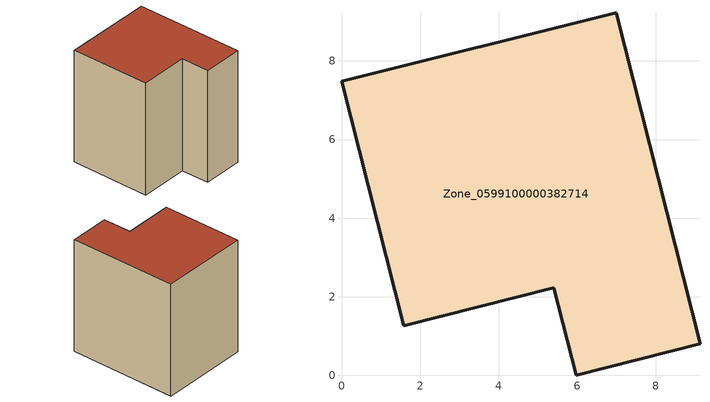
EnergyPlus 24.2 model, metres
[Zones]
Zone_0599100000382714
 floor ground (C_G): 5.41,2.23 1.58,1.26 0,7.49 6.99,9.23 9.12,0.8 5.97,0 z0
 wall outside (C_F): 6.99,9.23 0,7.49 1.58,1.26 5.41,2.23 5.97,0 9.12,0.8 6.99,9.23 z0:9.27
 roof outside (C_R): 5.97,0 9.12,0.8 6.99,9.23 0,7.49 1.58,1.26 5.41,2.23 z9.27
[BUILDING]
Pand.0599100000382714: North Axis=0; Terrain=City; Loads Convergence Tolerance Value=0.04; Temperature Convergence Tolerance Value=0.4; Solar Distribution=FullExterior; Maximum Number of Warmup Days=25; Minimum Number of Warmup Days=1
[Site:Location]
Rotterdam.The.Hague.AP_ZH_NLD Design_Conditions: Latitude=51.96; Longitude=4.45; Time Zone=1; Elevation=-4.5
[SITE:GROUNDTEMPERATURE:BUILDINGSURFACE]
18, 18, 18, 18, 18, 18, 18, 18, 18, 18, 18, 18
[MATERIAL] Thermal Absorptance=0.9; Solar Absorptance=0.7; Visible Absorptance=0.7
Name | Roughness | Thickness | Conductivity | Density | Specific Heat
G.TI.1992-2005 | MediumSmooth | 0.15 | 0.06 | 540 | 1210
F.TI.1992-2005 | Rough | 0.3 | 0.12 | 1920 | 840
R.TI.1992-2005 | MediumRough | 0.2 | 0.08 | 1500 | 1000
[CONSTRUCTION]
C_G: G.TI.1992-2005
C_F: F.TI.1992-2005
C_R: R.TI.1992-2005
[ZONE]
Zone_0599100000382714: Type=1; Multiplier=1; Ceiling Height=Autocalculate; Volume=Autocalculate; Floor Area=autocalculate; Part of Total Floor Area=Yes
[ZONEINFILTRATION:DESIGNFLOWRATE]
Infil_Zone_0599100000382714: Zone or ZoneList or Space or SpaceList=Zone_0599100000382714; Schedule=AlwaysOn; Design Flow Rate Calculation Method=Flow/Area; Flow Rate per Floor Area=0.0015; Constant Term Coefficient=1; Temperature Term Coefficient=0; Velocity Term Coefficient=0; Velocity Squared Term Coefficient=0
[HVACTEMPLATE:ZONE:IDEALLOADSAIRSYSTEM]
Zone_0599100000382714: Maximum Heating Supply Air Temperature=50; Minimum Cooling Supply Air Temperature=13; Maximum Heating Supply Air Humidity Ratio=0.0156; Minimum Cooling Supply Air Humidity Ratio=0.0077; Heating Limit=NoLimit; Cooling Limit=NoLimit; Dehumidification Control Type=ConstantSensibleHeatRatio; Cooling Sensible Heat Ratio=0.7; Dehumidification Setpoint=60; Humidification Control Type=None; Humidification Setpoint=30; Outdoor Air Method=None; Outdoor Air Flow Rate per Person=0.00944; Outdoor Air Flow Rate per Zone Floor Area=0; Outdoor Air Flow Rate per Zone=0; Demand Controlled Ventilation Type=None; Outdoor Air Economizer Type=NoEconomizer; Heat Recovery Type=None; Sensible Heat Recovery Effectiveness=0.7; Latent Heat Recovery Effectiveness=0.65
[ZONECONTROL:THERMOSTAT]
ThermostatControl_Zone_0599100000382714: Zone or ZoneList=Zone_0599100000382714; Control Type Schedule=DualSetpointControlType; Control 1=Thermostat_Zone_0599100000382714; Temperature Difference Between Cutout And Setpoint=0
[THERMOSTATSETPOINT:DUALSETPOINT]
Thermostat_Zone_0599100000382714: Heating Setpoint Temperature Schedule=HeatingSetpoint_Zone_0599100000382714; Cooling Setpoint Temperature Schedule=CoolingSetpoint_Zone_0599100000382714
[SCHEDULE:COMPACT]
HeatingSetpoint_Zone_0599100000382714: Through: 12/31, For: AllDays, Until: 24:00, 21
CoolingSetpoint_Zone_0599100000382714: Through: 12/31, For: AllDays, Until: 24:00, 24
DualSetpointControlType: Through: 12/31, For: AllDays, Until: 24:00, 4
AlwaysOn: Through: 12/31, For: AllDays, Until: 24:00, 1
